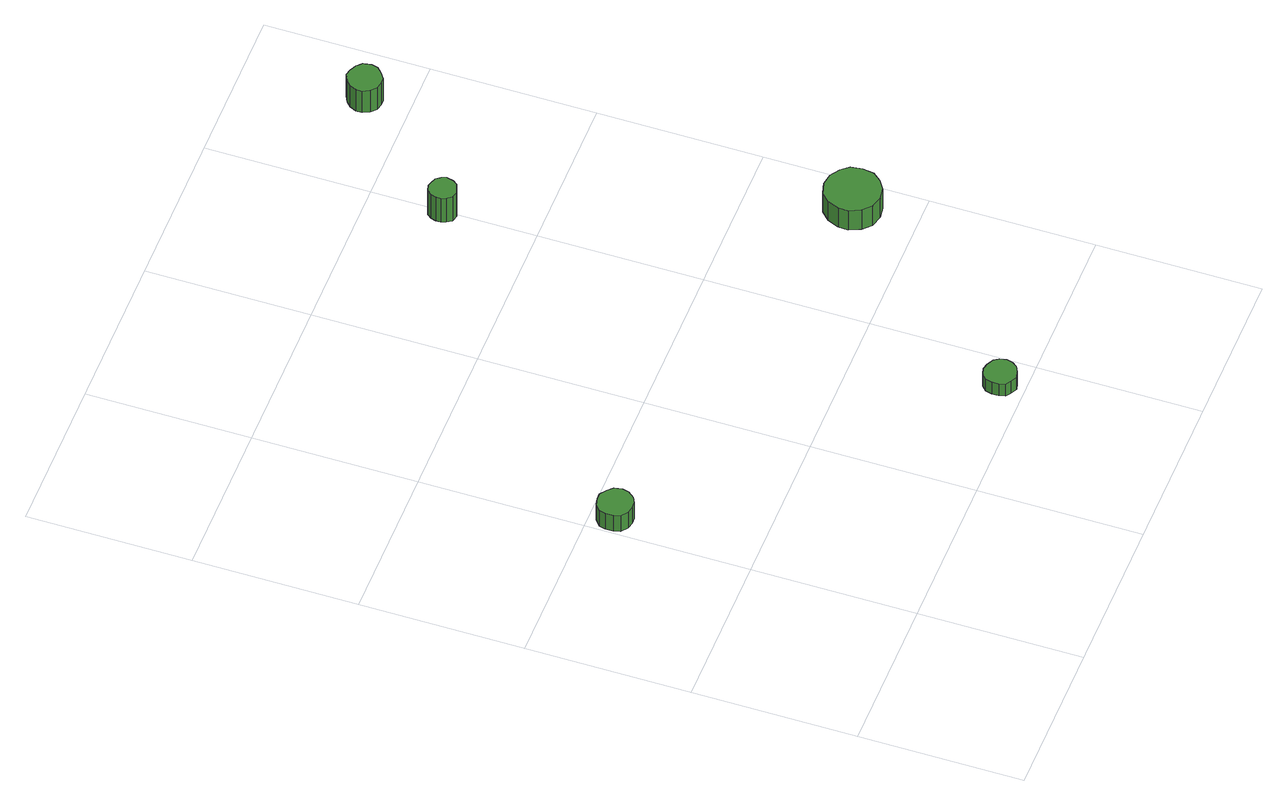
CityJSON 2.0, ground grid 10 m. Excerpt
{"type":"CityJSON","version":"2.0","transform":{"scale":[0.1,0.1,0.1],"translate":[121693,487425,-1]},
"CityObjects":{
"tree1":{"type":"SolitaryVegetationObject","attributes":{"function":"something"},"geometry":[{"type":"MultiSurface","lod":"1","boundaries":[[[0,1,2,3,4,5,6,7,8,9,10,11,12,13,14]],[[15,16,17,18,19,20,21,22,23,24,25,26,27,28,29]],[[0,29,28,1]],[[1,28,27,2]],[[2,27,26,3]],[[3,26,25,4]],[[4,25,24,5]],[[5,24,23,6]],[[6,23,22,7]],[[7,22,21,8]],[[8,21,20,9]],[[9,20,19,10]],[[10,19,18,11]],[[11,18,17,12]],[[12,17,16,13]],[[13,16,15,14]],[[14,15,29,0]]]}]},
"tree2":{"type":"SolitaryVegetationObject","attributes":{"function":"something"},"geometry":[{"type":"MultiSurface","lod":"1","boundaries":[[[30,31,32,33,34,35,36,37,38,39,40,41,42,43,44]],[[45,46,47,48,49,50,51,52,53,54,55,56,57,58,59]],[[30,59,58,31]],[[31,58,57,32]],[[32,57,56,33]],[[33,56,55,34]],[[34,55,54,35]],[[35,54,53,36]],[[36,53,52,37]],[[37,52,51,38]],[[38,51,50,39]],[[39,50,49,40]],[[40,49,48,41]],[[41,48,47,42]],[[42,47,46,43]],[[43,46,45,44]],[[44,45,59,30]]]}]},
"tree3":{"type":"SolitaryVegetationObject","attributes":{"function":"something"},"geometry":[{"type":"MultiSurface","lod":"1","boundaries":[[[60,61,62,63,64,65,66,67,68,69,70,71,72,73,74]],[[75,76,77,78,79,80,81,82,83,84,85,86,87,88,89]],[[60,89,88,61]],[[61,88,87,62]],[[62,87,86,63]],[[63,86,85,64]],[[64,85,84,65]],[[65,84,83,66]],[[66,83,82,67]],[[67,82,81,68]],[[68,81,80,69]],[[69,80,79,70]],[[70,79,78,71]],[[71,78,77,72]],[[72,77,76,73]],[[73,76,75,74]],[[74,75,89,60]]]}]},
"tree4":{"type":"SolitaryVegetationObject","attributes":{"function":"something"},"geometry":[{"type":"MultiSurface","lod":"1","boundaries":[[[90,91,92,93,94,95,96,97,98,99,100,101,102,103,104]],[[105,106,107,108,109,110,111,112,113,114,115,116,117,118,119]],[[90,119,118,91]],[[91,118,117,92]],[[92,117,116,93]],[[93,116,115,94]],[[94,115,114,95]],[[95,114,113,96]],[[96,113,112,97]],[[97,112,111,98]],[[98,111,110,99]],[[99,110,109,100]],[[100,109,108,101]],[[101,108,107,102]],[[102,107,106,103]],[[103,106,105,104]],[[104,105,119,90]]]}]},
"tree5":{"type":"SolitaryVegetationObject","attributes":{"function":"something"},"geometry":[{"type":"MultiSurface","lod":"1","boundaries":[[[120,121,122,123,124,125,126,127,128,129,130,131,132,133,134]],[[135,136,137,138,139,140,141,142,143,144,145,146,147,148,149]],[[120,149,148,121]],[[121,148,147,122]],[[122,147,146,123]],[[123,146,145,124]],[[124,145,144,125]],[[125,144,143,126]],[[126,143,142,127]],[[127,142,141,128]],[[128,141,140,129]],[[129,140,139,130]],[[130,139,138,131]],[[131,138,137,132]],[[132,137,136,133]],[[133,136,135,134]],[[134,135,149,120]]]}]},
"tree6":{"type":"SolitaryVegetationObject","attributes":{"function":"something"}},
"tree7":{"type":"SolitaryVegetationObject","attributes":{"function":"something"}}
},
"vertices":[
[22,185,22],[21,190,22],[18,193,22],[14,196,22],[10,196,22],[6,195,22],[2,192,22],[1,188,22],[1,183,22],[2,179,22],[6,176,22],[10,175,22],[14,175,22],[18,177,22],[21,181,22],[21,181,9],[18,177,9],[14,175,9],[10,175,9],[6,176,9],[2,179,9],[1,183,9],[1,188,9],[2,192,9],[6,195,9],[10,196,9],[14,196,9],[18,193,9],[21,190,9],[22,185,9],
[192,15,18],[191,19,18],[189,22,18],[185,24,18],[181,25,18],[177,24,18],[174,21,18],[173,17,18],[173,13,18],[174,9,18],[177,7,18],[181,5,18],[185,6,18],[189,8,18],[191,11,18],[191,11,8],[189,8,8],[185,6,8],[181,5,8],[177,7,8],[174,9,8],[173,13,8],[173,17,8],[174,21,8],[177,24,8],[181,25,8],[185,24,8],[189,22,8],[191,19,8],[192,15,8],
[208,357,28],[207,360,28],[205,363,28],[202,364,28],[199,365,28],[195,364,28],[193,361,28],[192,358,28],[192,355,28],[193,352,28],[195,349,28],[199,348,28],[202,349,28],[205,350,28],[207,353,28],[207,353,8],[205,350,8],[202,349,8],[199,348,8],[195,349,8],[193,352,8],[192,355,8],[192,358,8],[193,361,8],[195,364,8],[199,365,8],[202,364,8],[205,363,8],[207,360,8],[208,357,8],
[297,139,24],[296,146,24],[292,151,24],[286,155,24],[279,156,24],[272,154,24],[267,149,24],[264,142,24],[264,136,24],[267,129,24],[272,124,24],[279,122,24],[286,123,24],[292,127,24],[296,132,24],[296,132,8],[292,127,8],[286,123,8],[279,122,8],[272,124,8],[267,129,8],[264,136,8],[264,142,8],[267,149,8],[272,154,8],[279,156,8],[286,155,8],[292,151,8],[296,146,8],[297,139,8],
[277,427,26],[276,432,26],[273,435,26],[269,437,26],[265,438,26],[261,436,26],[258,433,26],[256,429,26],[256,425,26],[258,421,26],[261,418,26],[265,417,26],[269,417,26],[273,420,26],[276,423,26],[276,423,8],[273,420,8],[269,417,8],[265,417,8],[261,418,8],[258,421,8],[256,425,8],[256,429,8],[258,433,8],[261,436,8],[265,438,8],[269,437,8],[273,435,8],[276,432,8],[277,427,8]
]}
